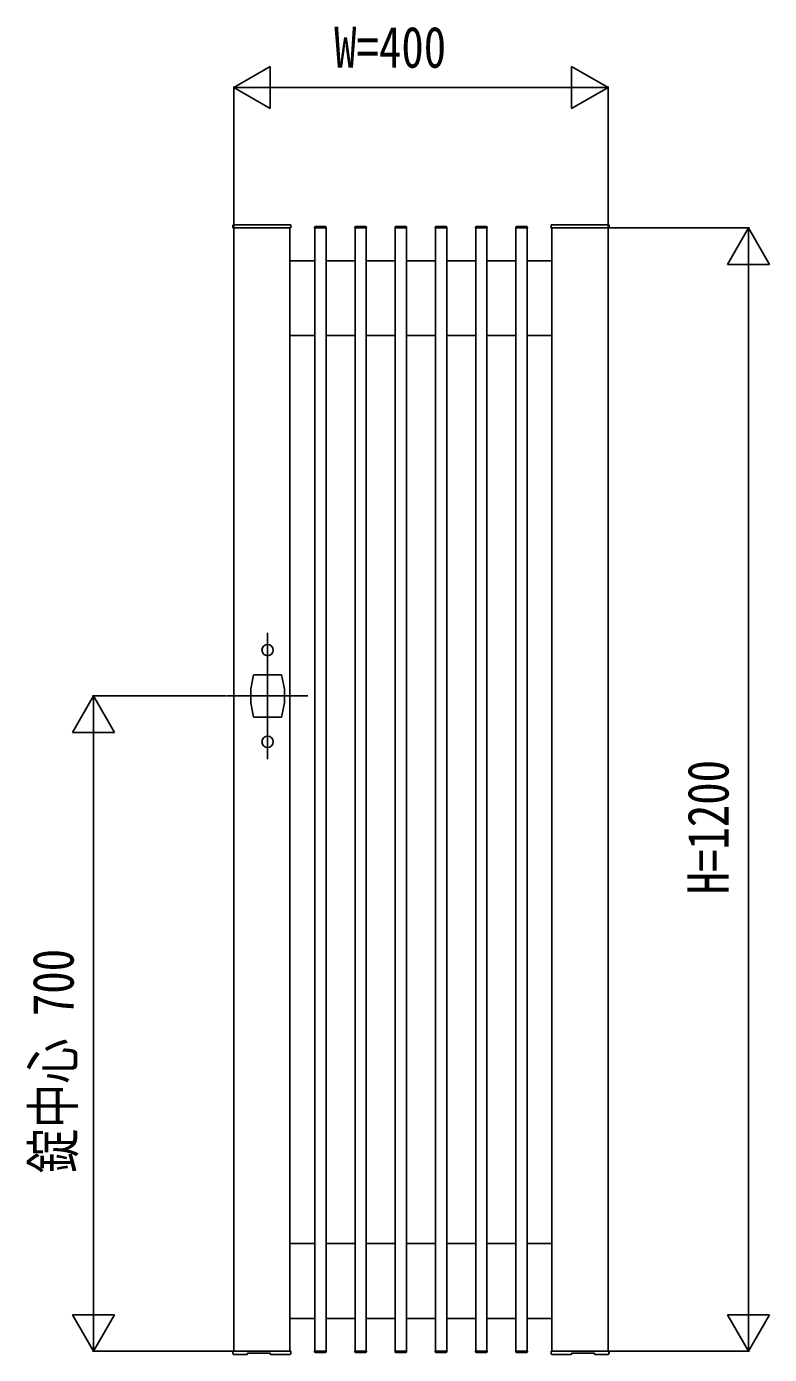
# Model space of a CAD drawing. Units: millimetres, scale not verified. Extents: x -4205 to 4205, y -2970 to 2970.
# Drawn here: x -2727 to -1932, y -1228 to 190 of the extents above; entities that cross this region are included whole.
import ezdxf
from ezdxf.enums import TextEntityAlignment as Align

# ---------------------------------------------------------------- set-up
doc = ezdxf.new("R2010")
doc.units = ezdxf.units.MM
doc.header["$LTSCALE"] = 20
for name, color, linetype in [('0-2_YKK_12', 2, 'Continuous'), ('0-3_YKK_A1', 4, 'Continuous'), ('0-4_YKK_D', 6, 'Continuous')]:
    doc.layers.add(name, color=color, linetype=linetype)
doc.styles.add('ＭＳ ゴシック', font='')
doc.styles.get('ＭＳ ゴシック').set_extended_font_data('MS Gothic')

msp = doc.modelspace()

# ---------------------------------------------------------------- linework, layer by layer
at = {"layer": '0-2_YKK_12'}
for p, q in [((-2468.98, -457.5), (-2468.98, -592.5)), ((-2511.98, -525), (-2425.98, -525))]:
    msp.add_line(p, q, dxfattribs=at)
at = {"layer": '0-3_YKK_A1'}
for p, q in [((-2505.98, -24.5), (-2505.98, -22.5)), ((-2444.48, -25), (-2505.48, -25)), ((-2504.98, -21.5), (-2444.98, -21.5)), ((-2443.98, -22.5), (-2443.98, -24.5)), ((-2418.68, -24.5), (-2418.68, -25)), ((-2418.68, -25), (-2406.28, -25)), ((-2418.48, -25), (-2418.48, -1225)), ((-2418.48, -25), (-2406.48, -25)), ((-2417.68, -23.5), (-2407.28, -23.5)), ((-2406.48, -25), (-2406.48, -1225)), ((-2406.28, -24.5), (-2406.28, -25)), ((-2375.68, -24.5), (-2375.68, -25)), ((-2375.68, -25), (-2363.28, -25)), ((-2375.48, -25), (-2375.48, -1225)), ((-2375.48, -25), (-2363.48, -25)), ((-2374.68, -23.5), (-2364.28, -23.5)), ((-2363.48, -25), (-2363.48, -1225)), ((-2363.28, -24.5), (-2363.28, -25)), ((-2332.68, -24.5), (-2332.68, -25)), ((-2332.68, -25), (-2320.28, -25)), ((-2332.48, -25), (-2332.48, -1225)), ((-2332.48, -25), (-2320.48, -25)), ((-2331.68, -23.5), (-2321.28, -23.5)), ((-2320.48, -25), (-2320.48, -1225)), ((-2320.28, -24.5), (-2320.28, -25)), ((-2289.68, -24.5), (-2289.68, -25)), ((-2289.68, -25), (-2277.28, -25)), ((-2289.48, -25), (-2289.48, -1225)), ((-2289.48, -25), (-2277.48, -25)), ((-2288.68, -23.5), (-2278.28, -23.5)), ((-2277.48, -25), (-2277.48, -1225)), ((-2277.28, -24.5), (-2277.28, -25)), ((-2246.68, -24.5), (-2246.68, -25)), ((-2246.68, -25), (-2234.28, -25)), ((-2246.48, -25), (-2246.48, -1225)), ((-2246.48, -25), (-2234.48, -25)), ((-2245.68, -23.5), (-2235.28, -23.5)), ((-2234.48, -25), (-2234.48, -1225)), ((-2234.28, -24.5), (-2234.28, -25)), ((-2203.68, -24.5), (-2203.68, -25)), ((-2203.68, -25), (-2191.28, -25)), ((-2203.48, -25), (-2203.48, -1225)), ((-2203.48, -25), (-2191.48, -25)), ((-2202.68, -23.5), (-2192.28, -23.5)), ((-2191.48, -25), (-2191.48, -1225)), ((-2191.28, -24.5), (-2191.28, -25)), ((-2165.98, -24.5), (-2165.98, -22.5)), ((-2104.48, -25), (-2165.48, -25)), ((-2164.98, -21.5), (-2104.98, -21.5)), ((-2103.98, -22.5), (-2103.98, -24.5)), ((-2444.98, -60), (-2418.48, -60)), ((-2406.48, -60), (-2375.48, -60)), ((-2363.48, -60), (-2332.48, -60)), ((-2320.48, -60), (-2289.48, -60)), ((-2277.48, -60), (-2246.48, -60)), ((-2234.48, -60), (-2203.48, -60)), ((-2191.48, -60), (-2164.98, -60)), ((-2444.98, -140), (-2418.48, -140)), ((-2406.48, -140), (-2375.48, -140)), ((-2363.48, -140), (-2332.48, -140)), ((-2320.48, -140), (-2289.48, -140)), ((-2277.48, -140), (-2246.48, -140)), ((-2234.48, -140), (-2203.48, -140)), ((-2191.48, -140), (-2164.98, -140)), ((-2483.98, -502.5), (-2486.98, -517.5)), ((-2483.98, -502.5), (-2453.98, -502.5)), ((-2453.98, -502.5), (-2450.98, -517.5)), ((-2486.98, -517.5), (-2486.98, -532.5)), ((-2450.98, -517.5), (-2450.98, -532.5)), ((-2483.98, -547.5), (-2486.98, -532.5)), ((-2453.98, -547.5), (-2450.98, -532.5)), ((-2453.98, -547.5), (-2483.98, -547.5)), ((-2444.98, -1110), (-2418.48, -1110)), ((-2406.48, -1110), (-2375.48, -1110)), ((-2363.48, -1110), (-2332.48, -1110)), ((-2320.48, -1110), (-2289.48, -1110)), ((-2277.48, -1110), (-2246.48, -1110)), ((-2234.48, -1110), (-2203.48, -1110)), ((-2191.48, -1110), (-2164.98, -1110)), ((-2444.98, -1190), (-2418.48, -1190)), ((-2406.48, -1190), (-2375.48, -1190)), ((-2363.48, -1190), (-2332.48, -1190)), ((-2320.48, -1190), (-2289.48, -1190)), ((-2277.48, -1190), (-2246.48, -1190)), ((-2234.48, -1190), (-2203.48, -1190)), ((-2191.48, -1190), (-2164.98, -1190)), ((-2505.98, -1225.53), (-2505.98, -1225.59)), ((-2505.98, -1225.59), (-2505.93, -1226.48)), ((-2505.93, -1227.56), (-2505.98, -1226.52)), ((-2504.98, -1225), (-2505.48, -1225)), ((-2444.98, -1225), (-2504.98, -1225)), ((-2490.89, -1228.5), (-2504.93, -1228.5)), ((-2490.39, -1227.93), (-2490.35, -1227.24)), ((-2490.39, -1228.03), (-2490.39, -1227.93)), ((-2466.74, -1227.18), (-2489.82, -1227.17)), ((-2466.21, -1227.25), (-2466.17, -1228.03)), ((-2461.08, -1228.5), (-2465.67, -1228.5)), ((-2445.04, -1228.5), (-2454.89, -1228.5)), ((-2444.48, -1225), (-2444.98, -1225)), ((-2443.98, -1226.52), (-2444.04, -1227.56)), ((-2444.03, -1226.48), (-2443.98, -1225.59)), ((-2443.98, -1225.59), (-2443.98, -1225.53)), ((-2418.68, -1225), (-2406.28, -1225)), ((-2418.68, -1225.5), (-2418.68, -1225)), ((-2418.48, -1225), (-2406.48, -1225)), ((-2417.68, -1226.5), (-2407.28, -1226.5)), ((-2406.28, -1225.5), (-2406.28, -1225)), ((-2375.68, -1225), (-2363.28, -1225)), ((-2375.68, -1225.5), (-2375.68, -1225)), ((-2375.48, -1225), (-2363.48, -1225)), ((-2374.68, -1226.5), (-2364.28, -1226.5)), ((-2363.28, -1225.5), (-2363.28, -1225)), ((-2332.68, -1225), (-2320.28, -1225)), ((-2332.68, -1225.5), (-2332.68, -1225)), ((-2332.48, -1225), (-2320.48, -1225)), ((-2331.68, -1226.5), (-2321.28, -1226.5)), ((-2320.28, -1225.5), (-2320.28, -1225)), ((-2289.68, -1225), (-2277.28, -1225)), ((-2289.68, -1225.5), (-2289.68, -1225)), ((-2289.48, -1225), (-2277.48, -1225)), ((-2288.68, -1226.5), (-2278.28, -1226.5)), ((-2277.28, -1225.5), (-2277.28, -1225)), ((-2246.68, -1225), (-2234.28, -1225)), ((-2246.68, -1225.5), (-2246.68, -1225)), ((-2246.48, -1225), (-2234.48, -1225)), ((-2245.68, -1226.5), (-2235.28, -1226.5)), ((-2234.28, -1225.5), (-2234.28, -1225)), ((-2203.68, -1225), (-2191.28, -1225)), ((-2203.68, -1225.5), (-2203.68, -1225)), ((-2203.48, -1225), (-2191.48, -1225)), ((-2202.68, -1226.5), (-2192.28, -1226.5)), ((-2191.28, -1225.5), (-2191.28, -1225)), ((-2165.98, -1225.59), (-2165.98, -1225.53)), ((-2165.93, -1226.48), (-2165.98, -1225.59)), ((-2165.98, -1226.52), (-2165.93, -1227.56)), ((-2165.48, -1225), (-2164.98, -1225)), ((-2164.98, -1225), (-2104.98, -1225)), ((-2164.92, -1228.5), (-2155.07, -1228.5)), ((-2148.88, -1228.5), (-2144.29, -1228.5)), ((-2143.75, -1227.25), (-2143.79, -1228.03)), ((-2143.22, -1227.18), (-2120.14, -1227.17)), ((-2119.57, -1227.93), (-2119.61, -1227.24)), ((-2119.57, -1228.03), (-2119.57, -1227.93)), ((-2119.07, -1228.5), (-2105.03, -1228.5)), ((-2104.98, -1225), (-2104.48, -1225)), ((-2104.04, -1227.56), (-2103.98, -1226.52)), ((-2103.98, -1225.59), (-2104.03, -1226.48)), ((-2103.98, -1225.53), (-2103.98, -1225.59))]:
    msp.add_line(p, q, dxfattribs=at)
for points in [[(-2504.98, -25), (-2504.98, -1225), (-2444.98, -1225), (-2444.98, -25)], [(-2164.98, -25), (-2164.98, -1225), (-2104.98, -1225), (-2104.98, -25)]]:
    msp.add_lwpolyline(points, close=True, dxfattribs=at)
for points in [[(-2505.98, -1226.53), (-2505.98, -1226.42), (-2505.98, -1226.08), (-2505.98, -1225.53)], [(-2505.93, -1226.48), (-2505.93, -1226.85), (-2505.93, -1227.15), (-2505.93, -1227.36), (-2505.93, -1227.51), (-2505.93, -1227.53)], [(-2504.93, -1228.48), (-2505.08, -1228.47), (-2505.23, -1228.43), (-2505.37, -1228.36), (-2505.5, -1228.28), (-2505.62, -1228.17), (-2505.72, -1228.05), (-2505.79, -1227.92), (-2505.85, -1227.78), (-2505.88, -1227.66), (-2505.89, -1227.6)], [(-2489.82, -1227.18), (-2489.99, -1227.18), (-2490.16, -1227.19), (-2490.31, -1227.2), (-2490.43, -1227.22), (-2490.53, -1227.24), (-2490.56, -1227.25)], [(-2466.74, -1227.18), (-2466.74, -1227.18), (-2466.74, -1227.18)], [(-2466.74, -1227.18), (-2466.74, -1227.18), (-2466.74, -1227.18)], [(-2466.01, -1227.25), (-2466.03, -1227.24), (-2466.1, -1227.23), (-2466.2, -1227.21), (-2466.32, -1227.2), (-2466.45, -1227.19), (-2466.59, -1227.18), (-2466.74, -1227.18)], [(-2454.89, -1228.5), (-2454.92, -1228.5), (-2455.05, -1228.49), (-2455.25, -1228.49), (-2455.53, -1228.48), (-2455.88, -1228.47), (-2456.28, -1228.46), (-2456.73, -1228.45), (-2457.22, -1228.44), (-2457.73, -1228.44), (-2458.24, -1228.44), (-2458.75, -1228.44), (-2459.23, -1228.45), (-2459.69, -1228.46), (-2460.09, -1228.47), (-2460.44, -1228.48), (-2460.72, -1228.49), (-2460.92, -1228.49), (-2461.05, -1228.5), (-2461.08, -1228.5)], [(-2458.31, -1228.44), (-2458.1, -1228.44), (-2457.88, -1228.44)], [(-2444.07, -1227.61), (-2444.09, -1227.7), (-2444.13, -1227.84), (-2444.2, -1227.99), (-2444.3, -1228.13), (-2444.42, -1228.25), (-2444.55, -1228.34), (-2444.7, -1228.42), (-2444.87, -1228.47), (-2445.03, -1228.48)], [(-2444.03, -1227.55), (-2444.03, -1227.55), (-2444.03, -1227.49), (-2444.03, -1227.33), (-2444.03, -1227.08), (-2444.03, -1226.48), (-2444.03, -1226.48)], [(-2443.98, -1225.53), (-2443.98, -1226.08), (-2443.98, -1226.42), (-2443.98, -1226.53)], [(-2165.98, -1225.53), (-2165.98, -1226.08), (-2165.98, -1226.42), (-2165.98, -1226.53)], [(-2165.93, -1227.55), (-2165.93, -1227.55), (-2165.93, -1227.49), (-2165.93, -1227.33), (-2165.93, -1227.08), (-2165.93, -1226.48), (-2165.93, -1226.48)], [(-2165.89, -1227.61), (-2165.87, -1227.7), (-2165.83, -1227.84), (-2165.76, -1227.99), (-2165.66, -1228.13), (-2165.54, -1228.25), (-2165.41, -1228.34), (-2165.26, -1228.42), (-2165.09, -1228.47), (-2164.93, -1228.48)], [(-2155.07, -1228.5), (-2155.04, -1228.5), (-2154.91, -1228.49), (-2154.71, -1228.49), (-2154.43, -1228.48), (-2154.08, -1228.47), (-2153.68, -1228.46), (-2153.23, -1228.45), (-2152.74, -1228.44), (-2152.23, -1228.44), (-2151.72, -1228.44), (-2151.21, -1228.44), (-2150.73, -1228.45), (-2150.27, -1228.46), (-2149.87, -1228.47), (-2149.52, -1228.48), (-2149.24, -1228.49), (-2149.04, -1228.49), (-2148.91, -1228.5), (-2148.88, -1228.5)], [(-2151.65, -1228.44), (-2151.86, -1228.44), (-2152.08, -1228.44)], [(-2143.95, -1227.25), (-2143.93, -1227.24), (-2143.86, -1227.23), (-2143.76, -1227.21), (-2143.64, -1227.2), (-2143.51, -1227.19), (-2143.37, -1227.18), (-2143.22, -1227.18)], [(-2143.22, -1227.18), (-2143.22, -1227.18), (-2143.22, -1227.18)], [(-2143.22, -1227.18), (-2143.22, -1227.18), (-2143.22, -1227.18)], [(-2120.14, -1227.18), (-2119.97, -1227.18), (-2119.8, -1227.19), (-2119.65, -1227.2), (-2119.53, -1227.22), (-2119.44, -1227.24), (-2119.4, -1227.25)], [(-2105.03, -1228.48), (-2104.88, -1228.47), (-2104.73, -1228.43), (-2104.59, -1228.36), (-2104.46, -1228.28), (-2104.34, -1228.17), (-2104.24, -1228.05), (-2104.17, -1227.92), (-2104.11, -1227.78), (-2104.08, -1227.66), (-2104.07, -1227.6)], [(-2104.03, -1226.48), (-2104.03, -1226.85), (-2104.03, -1227.15), (-2104.03, -1227.36), (-2104.03, -1227.51), (-2104.03, -1227.53)], [(-2103.98, -1226.53), (-2103.98, -1226.42), (-2103.98, -1226.08), (-2103.98, -1225.53)]]:
    msp.add_lwpolyline(points, dxfattribs=at)
for centre in [(-2468.98, -476), (-2468.98, -574)]:
    msp.add_circle(centre, 6, dxfattribs=at)
for centre, radius, start, end in [((-2504.98, -22.5), 1, 90, 180), ((-2505.48, -24.5), 0.5, 180, 270), ((-2444.98, -22.5), 1, 0, 90), ((-2444.48, -24.5), 0.5, 270, 0), ((-2417.68, -24.5), 1, 90, 180), ((-2407.28, -24.5), 1, 0, 90), ((-2374.68, -24.5), 1, 90, 180), ((-2364.28, -24.5), 1, 0, 90), ((-2331.68, -24.5), 1, 90, 180), ((-2321.28, -24.5), 1, 0, 90), ((-2288.68, -24.5), 1, 90, 180), ((-2278.28, -24.5), 1, 0, 90), ((-2245.68, -24.5), 1, 90, 180), ((-2235.28, -24.5), 1, 0, 90), ((-2202.68, -24.5), 1, 90, 180), ((-2192.28, -24.5), 1, 0, 90), ((-2164.98, -22.5), 1, 90, 180), ((-2165.48, -24.5), 0.5, 180, 270), ((-2104.98, -22.5), 1, 0, 90), ((-2104.48, -24.5), 0.5, 270, 0), ((-2505.48, -1225.5), 0.5, 90, 183), ((-2490.89, -1228), 0.5, 270.59375, 357), ((-2465.67, -1228), 0.5, 183, 269.48495), ((-2444.48, -1225.5), 0.5, 357, 90), ((-2417.68, -1225.5), 1, 180, 270), ((-2407.28, -1225.5), 1, 270, 0), ((-2374.68, -1225.5), 1, 180, 270), ((-2364.28, -1225.5), 1, 270, 0), ((-2331.68, -1225.5), 1, 180, 270), ((-2321.28, -1225.5), 1, 270, 0), ((-2288.68, -1225.5), 1, 180, 270), ((-2278.28, -1225.5), 1, 270, 0), ((-2245.68, -1225.5), 1, 180, 270), ((-2235.28, -1225.5), 1, 270, 0), ((-2202.68, -1225.5), 1, 180, 270), ((-2192.28, -1225.5), 1, 270, 0), ((-2165.48, -1225.5), 0.5, 90, 183), ((-2144.29, -1228), 0.5, 270.51505, 357), ((-2119.07, -1228), 0.5, 183, 269.40625), ((-2104.48, -1225.5), 0.5, 357, 90)]:
    msp.add_arc(centre, radius, start, end, dxfattribs=at)
at = {"layer": '0-4_YKK_D'}
for p, q in [((-2504.98, 125), (-2466.01, 147.5)), ((-2466.01, 102.5), (-2466.01, 147.5)), ((-2104.98, 125), (-2143.95, 147.5)), ((-2143.95, 147.5), (-2143.95, 102.5)), ((-2504.98, -24), (-2504.98, 126)), ((-2504.98, 125), (-2466.01, 102.5)), ((-2504.98, 125), (-2427.04, 125)), ((-2459.98, 125), (-2149.98, 125)), ((-2104.98, 125), (-2182.92, 125)), ((-2104.98, 125), (-2143.95, 102.5)), ((-2104.98, -24), (-2104.98, 126)), ((-2103.98, -25), (-1953.98, -25)), ((-1954.98, -25), (-1977.48, -63.97)), ((-1954.98, -25), (-1932.48, -63.97)), ((-1954.98, -25), (-1954.98, -102.94)), ((-1977.48, -63.97), (-1932.48, -63.97)), ((-1954.98, -70), (-1954.98, -1180)), ((-2654.98, -525), (-2677.48, -563.97)), ((-2512.98, -525), (-2655.98, -525)), ((-2654.98, -525), (-2632.48, -563.97)), ((-2654.98, -525), (-2654.98, -602.94)), ((-2677.48, -563.97), (-2632.48, -563.97)), ((-2654.98, -570), (-2654.98, -1180)), ((-2654.98, -1225), (-2654.98, -1147.06)), ((-1954.98, -1225), (-1954.98, -1147.06)), ((-2654.98, -1225), (-2677.48, -1186.03)), ((-2632.48, -1186.03), (-2677.48, -1186.03)), ((-2654.98, -1225), (-2632.48, -1186.03)), ((-1954.98, -1225), (-1977.48, -1186.03)), ((-1932.48, -1186.03), (-1977.48, -1186.03)), ((-1954.98, -1225), (-1932.48, -1186.03)), ((-2505.98, -1225), (-2655.98, -1225)), ((-2103.98, -1225), (-1953.98, -1225))]:
    msp.add_line(p, q, dxfattribs=at)

# ---------------------------------------------------------------- texts
at = {"layer": '0-4_YKK_D', "style": 'ＭＳ ゴシック', "width": 0.8}
msp.add_text('W=400', height=43.99, dxfattribs=at).set_placement((-2397.78, 133), align=Align.BOTTOM_LEFT)
for s, p in [('H=1200', (-1962.98, -737)), ('錠中心 700', (-2662.98, -1035))]:
    msp.add_text(s, height=43.99, rotation=90, dxfattribs=at).set_placement(p, align=Align.BOTTOM_LEFT)

doc.saveas('drawing.dxf')
